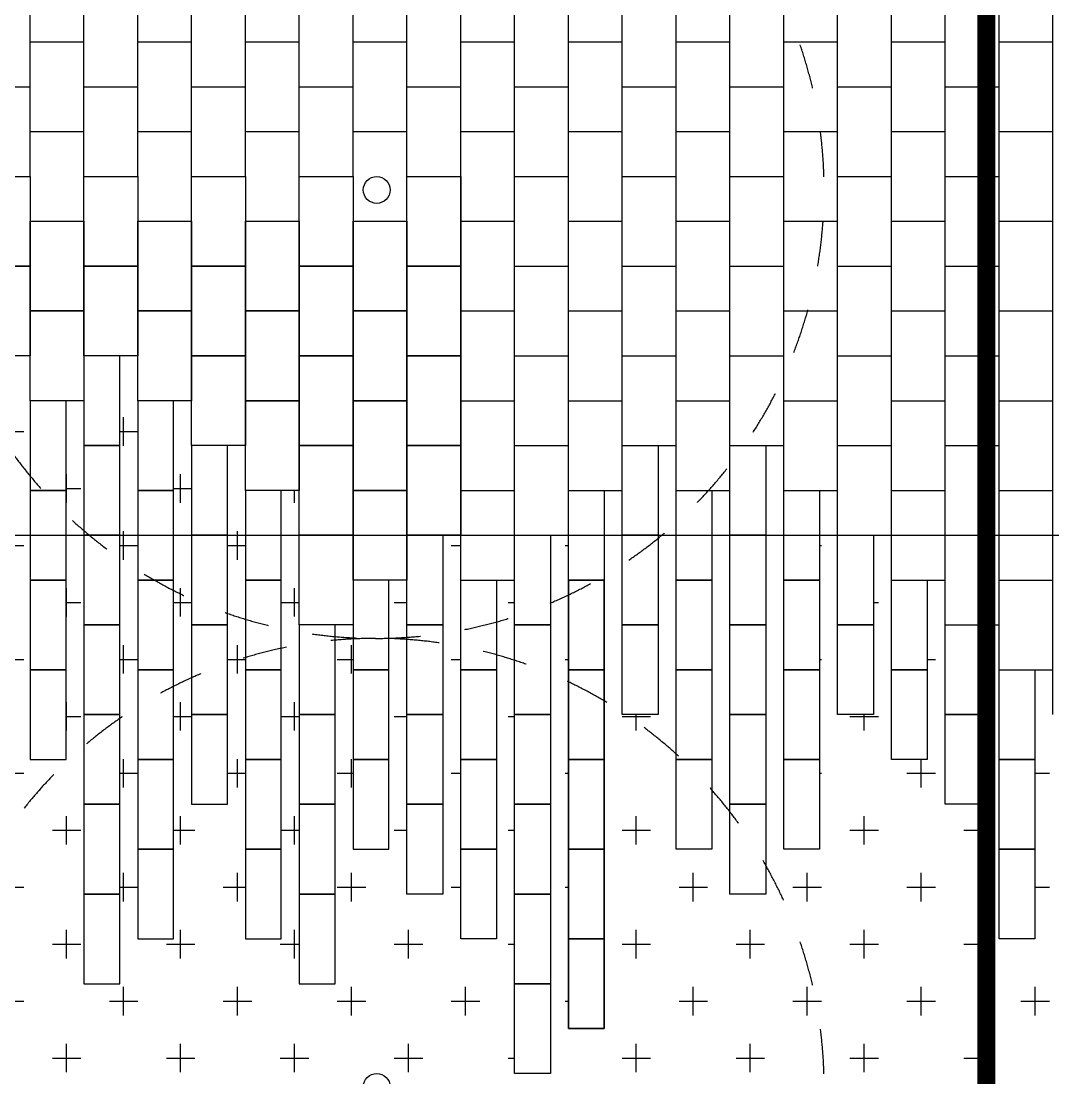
# Model space of a CAD drawing. Header units: millimetres. Extents: x -58335 to 291665, y -66693 to 213307.
# Drawn here: x 196504 to 202254, y 32955 to 38846 of the extents above; entities that cross this region are included whole.
import ezdxf

# ---------------------------------------------------------------- set-up
doc = ezdxf.new("R2010")
doc.units = ezdxf.units.MM
doc.header["$LTSCALE"] = 1000
for name, pattern in [('X-SITE$0$Dashed', [10, 5, -5]), ('X-SITE$0$HID', [2.8, 1.8, -1]), ('X-SITE$0$PHANTOM2', [1.25, 0.625, -0.125, 0.125, -0.125, 0.125, -0.125])]:
    doc.linetypes.add(name, pattern=pattern)
for name, color, linetype in [('X-SITE$0$-MY-계획선', 253, 'Continuous'), ('X-SITE$0$-MY-녹지', 254, 'Continuous'), ('X-SITE$0$-MY-녹지-건축한계선', 253, 'Continuous'), ('X-SITE$0$-MY-포장선', 254, 'Continuous'), ('X-SITE$0$A-BOUNDARY(PLAN)', 2, 'X-SITE$0$PHANTOM2')]:
    doc.layers.add(name, color=color, linetype=linetype)
for name, color, linetype, plot in [('X-SITE$0$1. 지열-천공', 1, 'Continuous', False), ('X-SITE$0$NOPLOT', 193, 'Continuous', False), ('X-SITE$0$건축한계선(3m)', 193, 'Continuous', False)]:
    doc.layers.add(name, color=color, linetype=linetype, plot=plot)
pattern_1 = [(0, (-29382.5, 14650.24), (317.5, 317.5), [158.75, -476.25]), (90, (-29303.13, 14570.87), (-317.5, 317.5), [158.75, -476.25])]

# ---------------------------------------------------------------- blocks, each defined once
blk = doc.blocks.new('X-SITE$0$A$C79eb7408')
blk.add_lwpolyline([(-150, 0), (150, 0), (150, 500), (-150, 500)], close=True)
blk = doc.blocks.new('X-SITE$0$A$Cf6841d34')
blk.add_lwpolyline([(100, 0), (-100, 0), (-100, 500), (100, 500)], close=True)
blk = doc.blocks.new('X-SITE$0$240910_L-1F')
at = {"layer": 'X-SITE$0$-MY-녹지'}
h = blk.add_hatch(dxfattribs=at)
h.set_pattern_fill('CROSS', color=256, scale=50, style=2)
h.set_pattern_definition(pattern_1)
h.paths.add_polyline_path([(165971.1, 48130.3), (165871.1, 48130.3), (165871.1, 43155.3), (172500, 43155.3), (172500, 49130.3), (172271.1, 49130.3), (172271.1, 50380.3), (172171.1, 50380.3), (172171.1, 49380.3), (171971.1, 49380.3), (171971.1, 50630.3), (171871.1, 50630.3), (171871.1, 49630.3), (171671.1, 49630.3), (171671.1, 50880.3), (171571.1, 50880.3), (171571.1, 48880.3), (171371.1, 48880.3), (171371.1, 51130.3), (171271.1, 51130.3), (171271.1, 48630.3), (171071.1, 48630.3), (171071.1, 50880.3), (170971.1, 50880.3), (170971.1, 48880.3), (170771.1, 48880.3), (170771.1, 51130.3), (170671.1, 51130.3), (170671.1, 49630.3), (170471.1, 49630.3), (170471.1, 50880.3), (170371.1, 50880.3), (170371.1, 47880.3), (170171.1, 47880.3), (170171.1, 50630.3), (170071.1, 50630.3), (170071.1, 47630.3), (169871.1, 47630.3), (169871.1, 50380.3), (169771.1, 50380.3), (169771.1, 48380.3), (169571.1, 48380.3), (169571.1, 50630.3), (169471.1, 50630.3), (169471.1, 48630.3), (169271.1, 48630.3), (169271.1, 50380.3), (169171.1, 50380.3), (169171.1, 48880.3), (168971.1, 48880.3), (168971.1, 50130.3), (168871.1, 50130.3), (168871.1, 48130.3), (168671.1, 48130.3), (168671.1, 50880.3), (168571.1, 50880.3), (168571.1, 48380.3), (168371.1, 48380.3), (168371.1, 51130.3), (168271.1, 51130.3), (168271.1, 49130.3), (168071.1, 49130.3), (168071.1, 51380.3), (167971.1, 51380.3), (167971.1, 48380.3), (167771.1, 48380.3), (167771.1, 51630.3), (167671.1, 51630.3), (167671.1, 48130.3), (167471.1, 48130.3), (167471.1, 51380.3), (167371.1, 51380.3), (167371.1, 49380.3), (167171.1, 49380.3), (167171.1, 51630.3), (167071.1, 51630.3), (167071.1, 48630.3), (166871.1, 48630.3), (166871.1, 51380.3), (166771.1, 51380.3), (166771.1, 48380.3), (166571.1, 48380.3), (166571.1, 50630.3), (166471.1, 50630.3), (166471.1, 48630.3), (166271.1, 48630.3), (166271.1, 50380.3), (166171.1, 50380.3), (166171.1, 48880.3), (165971.1, 48880.3)])
h = blk.add_hatch(dxfattribs=at)
h.set_pattern_fill('CROSS', color=256, scale=50, style=2)
h.set_pattern_definition(pattern_1)
h.paths.add_polyline_path([(165971.1, 48130.3), (165871.1, 48130.3), (165871.1, 43155.3), (172500, 43155.3), (172500, 49130.3), (172271.1, 49130.3), (172271.1, 50380.3), (172171.1, 50380.3), (172171.1, 49380.3), (171971.1, 49380.3), (171971.1, 50630.3), (171871.1, 50630.3), (171871.1, 49630.3), (171671.1, 49630.3), (171671.1, 50880.3), (171571.1, 50880.3), (171571.1, 48880.3), (171371.1, 48880.3), (171371.1, 51130.3), (171271.1, 51130.3), (171271.1, 48630.3), (171071.1, 48630.3), (171071.1, 50880.3), (170971.1, 50880.3), (170971.1, 48880.3), (170771.1, 48880.3), (170771.1, 51130.3), (170671.1, 51130.3), (170671.1, 49630.3), (170471.1, 49630.3), (170471.1, 50880.3), (170371.1, 50880.3), (170371.1, 47880.3), (170171.1, 47880.3), (170171.1, 50630.3), (170071.1, 50630.3), (170071.1, 47630.3), (169871.1, 47630.3), (169871.1, 50380.3), (169771.1, 50380.3), (169771.1, 48380.3), (169571.1, 48380.3), (169571.1, 50630.3), (169471.1, 50630.3), (169471.1, 48630.3), (169271.1, 48630.3), (169271.1, 50380.3), (169171.1, 50380.3), (169171.1, 48880.3), (168971.1, 48880.3), (168971.1, 50130.3), (168871.1, 50130.3), (168871.1, 48130.3), (168671.1, 48130.3), (168671.1, 50880.3), (168571.1, 50880.3), (168571.1, 48380.3), (168371.1, 48380.3), (168371.1, 51130.3), (168271.1, 51130.3), (168271.1, 49130.3), (168071.1, 49130.3), (168071.1, 51380.3), (167971.1, 51380.3), (167971.1, 48380.3), (167771.1, 48380.3), (167771.1, 51630.3), (167671.1, 51630.3), (167671.1, 48130.3), (167471.1, 48130.3), (167471.1, 51380.3), (167371.1, 51380.3), (167371.1, 49380.3), (167171.1, 49380.3), (167171.1, 51630.3), (167071.1, 51630.3), (167071.1, 48630.3), (166871.1, 48630.3), (166871.1, 51380.3), (166771.1, 51380.3), (166771.1, 48380.3), (166571.1, 48380.3), (166571.1, 50630.3), (166471.1, 50630.3), (166471.1, 48630.3), (166271.1, 48630.3), (166271.1, 50380.3), (166171.1, 50380.3), (166171.1, 48880.3), (165971.1, 48880.3)])
at = {"layer": 'X-SITE$0$-MY-녹지-건축한계선'}
h = blk.add_hatch(dxfattribs=at)
h.set_pattern_fill('CROSS', color=256, scale=50, style=2)
h.set_pattern_definition(pattern_1)
edge = h.paths.add_edge_path()
edge.add_arc((171500, 38018.4), 1850, 302.72042, 360)
edge.add_line((173350, 38018.4), (173350, 49630.3))
edge.add_line((173350, 49630.3), (173071.1, 49630.3))
edge.add_line((173071.1, 49630.3), (173071.1, 48630.3))
edge.add_line((173071.1, 48630.3), (172871.1, 48630.3))
edge.add_line((172871.1, 48630.3), (172871.1, 49880.3))
edge.add_line((172871.1, 49880.3), (172771.1, 49880.3))
edge.add_line((172771.1, 49880.3), (172771.1, 48380.3))
edge.add_line((172771.1, 48380.3), (172571.1, 48380.3))
edge.add_line((172571.1, 48380.3), (172571.1, 50130.3))
edge.add_line((172571.1, 50130.3), (172500, 50130.3))
edge.add_line((172500, 50130.3), (172500, 49130.3))
edge.add_line((172500, 49130.3), (172500, 49130.3))
edge.add_line((172500, 49130.3), (172500, 36462))
h = blk.add_hatch(dxfattribs=at)
h.set_pattern_fill('CROSS', color=256, scale=50, style=2)
h.set_pattern_definition(pattern_1)
edge = h.paths.add_edge_path()
edge.add_arc((171500, 38018.4), 1850, 302.72042, 360)
edge.add_line((173350, 38018.4), (173350, 49630.3))
edge.add_line((173350, 49630.3), (173071.1, 49630.3))
edge.add_line((173071.1, 49630.3), (173071.1, 48630.3))
edge.add_line((173071.1, 48630.3), (172871.1, 48630.3))
edge.add_line((172871.1, 48630.3), (172871.1, 49880.3))
edge.add_line((172871.1, 49880.3), (172771.1, 49880.3))
edge.add_line((172771.1, 49880.3), (172771.1, 48380.3))
edge.add_line((172771.1, 48380.3), (172571.1, 48380.3))
edge.add_line((172571.1, 48380.3), (172571.1, 50130.3))
edge.add_line((172571.1, 50130.3), (172500, 50130.3))
edge.add_line((172500, 50130.3), (172500, 49130.3))
edge.add_line((172500, 49130.3), (172500, 49130.3))
edge.add_line((172500, 49130.3), (172500, 36462))
at = {"layer": 'X-SITE$0$-MY-계획선'}
blk.add_lwpolyline([(170171.1, 47880.3), (170371.1, 47880.3), (170371.1, 50380.3), (170171.1, 50380.3)], close=True, dxfattribs=at)
blk.add_lwpolyline([(170171.1, 47880.3), (170371.1, 47880.3), (170371.1, 50380.3), (170171.1, 50380.3)], close=True, dxfattribs=at)
at = {"layer": 'X-SITE$0$-MY-포장선'}
for p, q in [((167771.1, 52630.3), (167771.1, 61880.3)), ((167771.1, 52630.3), (167771.1, 61880.3)), ((168071.1, 52380.3), (168071.1, 61880.3)), ((168071.1, 52380.3), (168071.1, 61880.3)), ((168371.1, 52630.3), (168371.1, 61880.3)), ((168371.1, 52630.3), (168371.1, 61880.3)), ((168671.1, 52380.3), (168671.1, 61880.3)), ((168671.1, 52380.3), (168671.1, 61880.3)), ((168971.1, 52630.3), (168971.1, 61880.3)), ((168971.1, 52630.3), (168971.1, 61880.3)), ((169271.1, 52380.3), (169271.1, 61880.3)), ((169271.1, 52380.3), (169271.1, 61880.3)), ((167171.1, 52630.3), (167171.1, 59630.3)), ((167171.1, 52630.3), (167171.1, 59630.3)), ((167471.1, 52380.3), (167471.1, 59130.3)), ((167471.1, 52380.3), (167471.1, 59130.3)), ((169571.1, 50380.3), (169571.1, 58130.3)), ((169571.1, 50380.3), (169571.1, 58130.3)), ((169871.1, 50130.3), (169871.1, 58130.3)), ((169871.1, 50130.3), (169871.1, 58130.3)), ((170171.1, 50130.3), (170171.1, 58130.3)), ((170171.1, 50130.3), (170171.1, 58130.3)), ((170471.1, 50130.3), (170471.1, 58130.3)), ((170471.1, 50130.3), (170471.1, 58130.3)), ((170771.1, 50130.3), (170771.1, 58130.3)), ((170771.1, 50130.3), (170771.1, 58130.3)), ((171071.1, 50130.3), (171071.1, 58130.3)), ((171071.1, 50130.3), (171071.1, 58130.3)), ((171371.1, 50130.3), (171371.1, 58130.3)), ((171371.1, 50130.3), (171371.1, 58130.3)), ((171671.1, 50130.3), (171671.1, 58130.3)), ((171671.1, 50130.3), (171671.1, 58130.3)), ((171971.1, 50130.3), (171971.1, 58130.3)), ((171971.1, 50130.3), (171971.1, 58130.3)), ((172271.1, 50130.3), (172271.1, 57630.3)), ((172271.1, 50130.3), (172271.1, 57630.3)), ((172571.1, 49880.3), (172571.1, 57630.3)), ((172571.1, 49880.3), (172571.1, 57630.3)), ((172871.1, 49630.3), (172871.1, 57380.3)), ((172871.1, 49630.3), (172871.1, 57380.3))]:
    blk.add_line(p, q, dxfattribs=at)
for points in [[(167171.1, 53380.3), (167471.1, 53380.3)], [(167171.1, 53380.3), (167471.1, 53380.3)], [(167771.1, 53380.3), (168071.1, 53380.3)], [(167771.1, 53380.3), (168071.1, 53380.3)], [(168371.1, 53380.3), (168671.1, 53380.3)], [(168371.1, 53380.3), (168671.1, 53380.3)], [(168971.1, 53380.3), (169271.1, 53380.3)], [(168971.1, 53380.3), (169271.1, 53380.3)], [(169571.1, 53380.3), (169871.1, 53380.3)], [(169571.1, 53380.3), (169871.1, 53380.3)], [(170171.1, 53380.3), (170471.1, 53380.3)], [(170171.1, 53380.3), (170471.1, 53380.3)], [(170771.1, 53380.3), (171071.1, 53380.3)], [(170771.1, 53380.3), (171071.1, 53380.3)], [(171371.1, 53380.3), (171671.1, 53380.3)], [(171371.1, 53380.3), (171671.1, 53380.3)], [(171971.1, 53380.3), (172271.1, 53380.3)], [(171971.1, 53380.3), (172271.1, 53380.3)], [(172571.1, 53380.3), (172871.1, 53380.3)], [(172571.1, 53380.3), (172871.1, 53380.3)], [(166871.1, 53130.3), (167171.1, 53130.3)], [(166871.1, 53130.3), (167171.1, 53130.3)], [(167471.1, 53130.3), (167771.1, 53130.3)], [(167471.1, 53130.3), (167771.1, 53130.3)], [(168071.1, 53130.3), (168371.1, 53130.3)], [(168071.1, 53130.3), (168371.1, 53130.3)], [(168671.1, 53130.3), (168971.1, 53130.3)], [(168671.1, 53130.3), (168971.1, 53130.3)], [(169271.1, 53130.3), (169571.1, 53130.3)], [(169271.1, 53130.3), (169571.1, 53130.3)], [(169871.1, 53130.3), (170171.1, 53130.3)], [(169871.1, 53130.3), (170171.1, 53130.3)], [(170471.1, 53130.3), (170771.1, 53130.3)], [(170471.1, 53130.3), (170771.1, 53130.3)], [(171071.1, 53130.3), (171371.1, 53130.3)], [(171071.1, 53130.3), (171371.1, 53130.3)], [(171671.1, 53130.3), (171971.1, 53130.3)], [(171671.1, 53130.3), (171971.1, 53130.3)], [(172271.1, 53130.3), (172571.1, 53130.3)], [(172271.1, 53130.3), (172571.1, 53130.3)], [(167171.1, 52880.3), (167471.1, 52880.3)], [(167171.1, 52880.3), (167471.1, 52880.3)], [(167771.1, 52880.3), (168071.1, 52880.3)], [(167771.1, 52880.3), (168071.1, 52880.3)], [(168371.1, 52880.3), (168671.1, 52880.3)], [(168371.1, 52880.3), (168671.1, 52880.3)], [(168971.1, 52880.3), (169271.1, 52880.3)], [(168971.1, 52880.3), (169271.1, 52880.3)], [(169571.1, 52880.3), (169871.1, 52880.3)], [(169571.1, 52880.3), (169871.1, 52880.3)], [(170171.1, 52880.3), (170471.1, 52880.3)], [(170171.1, 52880.3), (170471.1, 52880.3)], [(170771.1, 52880.3), (171071.1, 52880.3)], [(170771.1, 52880.3), (171071.1, 52880.3)], [(171371.1, 52880.3), (171671.1, 52880.3)], [(171371.1, 52880.3), (171671.1, 52880.3)], [(171971.1, 52880.3), (172271.1, 52880.3)], [(171971.1, 52880.3), (172271.1, 52880.3)], [(172571.1, 52880.3), (172871.1, 52880.3)], [(172571.1, 52880.3), (172871.1, 52880.3)], [(169871.1, 52630.3), (170171.1, 52630.3)], [(169871.1, 52630.3), (170171.1, 52630.3)], [(170471.1, 52630.3), (170771.1, 52630.3)], [(170471.1, 52630.3), (170771.1, 52630.3)], [(171071.1, 52630.3), (171371.1, 52630.3)], [(171071.1, 52630.3), (171371.1, 52630.3)], [(171671.1, 52630.3), (171971.1, 52630.3)], [(171671.1, 52630.3), (171971.1, 52630.3)], [(172271.1, 52630.3), (172571.1, 52630.3)], [(172271.1, 52630.3), (172571.1, 52630.3)], [(167171.1, 52380.3), (167471.1, 52380.3)], [(167171.1, 52380.3), (167471.1, 52380.3)], [(167771.1, 52380.3), (168071.1, 52380.3)], [(167771.1, 52380.3), (168071.1, 52380.3)], [(168371.1, 52380.3), (168671.1, 52380.3)], [(168371.1, 52380.3), (168671.1, 52380.3)], [(168971.1, 52380.3), (169271.1, 52380.3)], [(168971.1, 52380.3), (169271.1, 52380.3)], [(169571.1, 52380.3), (169871.1, 52380.3)], [(169571.1, 52380.3), (169871.1, 52380.3)], [(170171.1, 52380.3), (170471.1, 52380.3)], [(170171.1, 52380.3), (170471.1, 52380.3)], [(170771.1, 52380.3), (171071.1, 52380.3)], [(170771.1, 52380.3), (171071.1, 52380.3)], [(171371.1, 52380.3), (171671.1, 52380.3)], [(171371.1, 52380.3), (171671.1, 52380.3)], [(171971.1, 52380.3), (172271.1, 52380.3)], [(171971.1, 52380.3), (172271.1, 52380.3)], [(172571.1, 52380.3), (172871.1, 52380.3)], [(172571.1, 52380.3), (172871.1, 52380.3)], [(169871.1, 52130.3), (170171.1, 52130.3)], [(169871.1, 52130.3), (170171.1, 52130.3)], [(170471.1, 52130.3), (170771.1, 52130.3)], [(170471.1, 52130.3), (170771.1, 52130.3)], [(171071.1, 52130.3), (171371.1, 52130.3)], [(171071.1, 52130.3), (171371.1, 52130.3)], [(171671.1, 52130.3), (171971.1, 52130.3)], [(171671.1, 52130.3), (171971.1, 52130.3)], [(172271.1, 52130.3), (172571.1, 52130.3)], [(172271.1, 52130.3), (172571.1, 52130.3)], [(169571.1, 51880.3), (169871.1, 51880.3)], [(169571.1, 51880.3), (169871.1, 51880.3)], [(170171.1, 51880.3), (170471.1, 51880.3)], [(170171.1, 51880.3), (170471.1, 51880.3)], [(170771.1, 51880.3), (171071.1, 51880.3)], [(170771.1, 51880.3), (171071.1, 51880.3)], [(171371.1, 51880.3), (171671.1, 51880.3)], [(171371.1, 51880.3), (171671.1, 51880.3)], [(171971.1, 51880.3), (172271.1, 51880.3)], [(171971.1, 51880.3), (172271.1, 51880.3)], [(172571.1, 51880.3), (172871.1, 51880.3)], [(172571.1, 51880.3), (172871.1, 51880.3)], [(169871.1, 51630.3), (170171.1, 51630.3)], [(169871.1, 51630.3), (170171.1, 51630.3)], [(170471.1, 51630.3), (170771.1, 51630.3)], [(170471.1, 51630.3), (170771.1, 51630.3)], [(171071.1, 51630.3), (171371.1, 51630.3)], [(171071.1, 51630.3), (171371.1, 51630.3)], [(171671.1, 51630.3), (171971.1, 51630.3)], [(171671.1, 51630.3), (171971.1, 51630.3)], [(172271.1, 51630.3), (172571.1, 51630.3)], [(172271.1, 51630.3), (172571.1, 51630.3)], [(169571.1, 51380.3), (169871.1, 51380.3)], [(169571.1, 51380.3), (169871.1, 51380.3)], [(170171.1, 51380.3), (170471.1, 51380.3)], [(170171.1, 51380.3), (170471.1, 51380.3)], [(170771.1, 51380.3), (171071.1, 51380.3)], [(170771.1, 51380.3), (171071.1, 51380.3)], [(171371.1, 51380.3), (171671.1, 51380.3)], [(171371.1, 51380.3), (171671.1, 51380.3)], [(171971.1, 51380.3), (172271.1, 51380.3)], [(171971.1, 51380.3), (172271.1, 51380.3)], [(172571.1, 51380.3), (172871.1, 51380.3)], [(172571.1, 51380.3), (172871.1, 51380.3)], [(169871.1, 51130.3), (170171.1, 51130.3)], [(169871.1, 51130.3), (170171.1, 51130.3)], [(170471.1, 51130.3), (170771.1, 51130.3)], [(170471.1, 51130.3), (170771.1, 51130.3)], [(171071.1, 51130.3), (171371.1, 51130.3)], [(171071.1, 51130.3), (171371.1, 51130.3)], [(171671.1, 51130.3), (171971.1, 51130.3)], [(171671.1, 51130.3), (171971.1, 51130.3)], [(172271.1, 51130.3), (172571.1, 51130.3)], [(172271.1, 51130.3), (172571.1, 51130.3)], [(169571.1, 50880.3), (169871.1, 50880.3)], [(169571.1, 50880.3), (169871.1, 50880.3)], [(170171.1, 50880.3), (170471.1, 50880.3)], [(170171.1, 50880.3), (170471.1, 50880.3)], [(170771.1, 50880.3), (171071.1, 50880.3)], [(170771.1, 50880.3), (171071.1, 50880.3)], [(171371.1, 50880.3), (171671.1, 50880.3)], [(171371.1, 50880.3), (171671.1, 50880.3)], [(171971.1, 50880.3), (172271.1, 50880.3)], [(171971.1, 50880.3), (172271.1, 50880.3)], [(172571.1, 50880.3), (172871.1, 50880.3)], [(172571.1, 50880.3), (172871.1, 50880.3)], [(169871.1, 50630.3), (170171.1, 50630.3)], [(169871.1, 50630.3), (170171.1, 50630.3)], [(171671.1, 50630.3), (171971.1, 50630.3)], [(171671.1, 50630.3), (171971.1, 50630.3)], [(172271.1, 50630.3), (172571.1, 50630.3)], [(172271.1, 50630.3), (172571.1, 50630.3)], [(169571.1, 50380.3), (169871.1, 50380.3)], [(169571.1, 50380.3), (169871.1, 50380.3)], [(171971.1, 50380.3), (172271.1, 50380.3)], [(171971.1, 50380.3), (172271.1, 50380.3)], [(172571.1, 50380.3), (172871.1, 50380.3)], [(172571.1, 50380.3), (172871.1, 50380.3)], [(172271.1, 50130.3), (172571.1, 50130.3)], [(172271.1, 50130.3), (172571.1, 50130.3)], [(172571.1, 49880.3), (172871.1, 49880.3)], [(172571.1, 49880.3), (172871.1, 49880.3)]]:
    blk.add_lwpolyline(points, dxfattribs=at)
at = {"layer": 'X-SITE$0$NOPLOT'}
blk.add_line((152371.1, 50630.3), (175500, 50630.3), dxfattribs=at)
blk.add_line((152371.1, 50630.3), (175500, 50630.3), dxfattribs=at)
at = {"layer": 'X-SITE$0$-MY-포장선', "xscale": -1, "rotation": 180}
for name, p in [('X-SITE$0$A$C79eb7408', (167021.1, 52630.3)), ('X-SITE$0$A$C79eb7408', (167021.1, 52630.3)), ('X-SITE$0$A$C79eb7408', (167621.1, 52630.3)), ('X-SITE$0$A$C79eb7408', (167621.1, 52630.3)), ('X-SITE$0$A$C79eb7408', (168221.1, 52630.3)), ('X-SITE$0$A$C79eb7408', (168221.1, 52630.3)), ('X-SITE$0$A$C79eb7408', (168821.1, 52630.3)), ('X-SITE$0$A$C79eb7408', (168821.1, 52630.3)), ('X-SITE$0$A$C79eb7408', (169421.1, 52630.3)), ('X-SITE$0$A$C79eb7408', (169421.1, 52630.3)), ('X-SITE$0$A$C79eb7408', (167321.1, 52380.3)), ('X-SITE$0$A$C79eb7408', (167321.1, 52380.3)), ('X-SITE$0$A$C79eb7408', (167921.1, 52380.3)), ('X-SITE$0$A$C79eb7408', (167921.1, 52380.3)), ('X-SITE$0$A$C79eb7408', (168521.1, 52380.3)), ('X-SITE$0$A$C79eb7408', (168521.1, 52380.3)), ('X-SITE$0$A$C79eb7408', (169121.1, 52380.3)), ('X-SITE$0$A$C79eb7408', (169121.1, 52380.3)), ('X-SITE$0$A$C79eb7408', (167021.1, 52130.3)), ('X-SITE$0$A$C79eb7408', (167021.1, 52130.3)), ('X-SITE$0$A$C79eb7408', (167621.1, 52130.3)), ('X-SITE$0$A$C79eb7408', (167621.1, 52130.3)), ('X-SITE$0$A$C79eb7408', (168221.1, 52130.3)), ('X-SITE$0$A$C79eb7408', (168221.1, 52130.3)), ('X-SITE$0$A$C79eb7408', (168821.1, 52130.3)), ('X-SITE$0$A$C79eb7408', (168821.1, 52130.3)), ('X-SITE$0$A$C79eb7408', (169421.1, 52130.3)), ('X-SITE$0$A$C79eb7408', (169421.1, 52130.3)), ('X-SITE$0$A$C79eb7408', (167321.1, 51880.3)), ('X-SITE$0$A$C79eb7408', (167321.1, 51880.3)), ('X-SITE$0$A$C79eb7408', (167921.1, 51880.3)), ('X-SITE$0$A$C79eb7408', (167921.1, 51880.3)), ('X-SITE$0$A$C79eb7408', (168521.1, 51880.3)), ('X-SITE$0$A$C79eb7408', (168521.1, 51880.3)), ('X-SITE$0$A$C79eb7408', (169121.1, 51880.3)), ('X-SITE$0$A$C79eb7408', (169121.1, 51880.3)), ('X-SITE$0$A$Cf6841d34', (167571.1, 51630.3)), ('X-SITE$0$A$Cf6841d34', (167571.1, 51630.3)), ('X-SITE$0$A$C79eb7408', (168221.1, 51630.3)), ('X-SITE$0$A$C79eb7408', (168221.1, 51630.3)), ('X-SITE$0$A$C79eb7408', (168821.1, 51630.3)), ('X-SITE$0$A$C79eb7408', (168821.1, 51630.3)), ('X-SITE$0$A$C79eb7408', (169421.1, 51630.3)), ('X-SITE$0$A$C79eb7408', (169421.1, 51630.3)), ('X-SITE$0$A$Cf6841d34', (167271.1, 51380.3)), ('X-SITE$0$A$Cf6841d34', (167271.1, 51380.3)), ('X-SITE$0$A$Cf6841d34', (167871.1, 51380.3)), ('X-SITE$0$A$Cf6841d34', (167871.1, 51380.3)), ('X-SITE$0$A$C79eb7408', (168521.1, 51380.3)), ('X-SITE$0$A$C79eb7408', (168521.1, 51380.3)), ('X-SITE$0$A$C79eb7408', (169121.1, 51380.3)), ('X-SITE$0$A$C79eb7408', (169121.1, 51380.3)), ('X-SITE$0$A$Cf6841d34', (167571.1, 51130.3)), ('X-SITE$0$A$Cf6841d34', (167571.1, 51130.3)), ('X-SITE$0$A$Cf6841d34', (168171.1, 51130.3)), ('X-SITE$0$A$Cf6841d34', (168171.1, 51130.3)), ('X-SITE$0$A$C79eb7408', (168821.1, 51130.3)), ('X-SITE$0$A$C79eb7408', (168821.1, 51130.3)), ('X-SITE$0$A$C79eb7408', (169421.1, 51130.3)), ('X-SITE$0$A$C79eb7408', (169421.1, 51130.3)), ('X-SITE$0$A$Cf6841d34', (167271.1, 50880.3)), ('X-SITE$0$A$Cf6841d34', (167271.1, 50880.3)), ('X-SITE$0$A$Cf6841d34', (167871.1, 50880.3)), ('X-SITE$0$A$Cf6841d34', (167871.1, 50880.3)), ('X-SITE$0$A$Cf6841d34', (168471.1, 50880.3)), ('X-SITE$0$A$Cf6841d34', (168471.1, 50880.3)), ('X-SITE$0$A$C79eb7408', (169121.1, 50880.3)), ('X-SITE$0$A$C79eb7408', (169121.1, 50880.3)), ('X-SITE$0$A$Cf6841d34', (167571.1, 50630.3)), ('X-SITE$0$A$Cf6841d34', (167571.1, 50630.3)), ('X-SITE$0$A$Cf6841d34', (168171.1, 50630.3)), ('X-SITE$0$A$Cf6841d34', (168171.1, 50630.3)), ('X-SITE$0$A$C79eb7408', (168821.1, 50630.3)), ('X-SITE$0$A$C79eb7408', (168821.1, 50630.3)), ('X-SITE$0$A$Cf6841d34', (167271.1, 50380.3)), ('X-SITE$0$A$Cf6841d34', (167271.1, 50380.3)), ('X-SITE$0$A$Cf6841d34', (167871.1, 50380.3)), ('X-SITE$0$A$Cf6841d34', (167871.1, 50380.3)), ('X-SITE$0$A$Cf6841d34', (168471.1, 50380.3)), ('X-SITE$0$A$Cf6841d34', (168471.1, 50380.3)), ('X-SITE$0$A$Cf6841d34', (169071.1, 50380.3)), ('X-SITE$0$A$Cf6841d34', (169071.1, 50380.3)), ('X-SITE$0$A$Cf6841d34', (167571.1, 50130.3)), ('X-SITE$0$A$Cf6841d34', (167571.1, 50130.3)), ('X-SITE$0$A$Cf6841d34', (168171.1, 50130.3)), ('X-SITE$0$A$Cf6841d34', (168171.1, 50130.3)), ('X-SITE$0$A$Cf6841d34', (168771.1, 50130.3)), ('X-SITE$0$A$Cf6841d34', (168771.1, 50130.3)), ('X-SITE$0$A$Cf6841d34', (167271.1, 49880.3)), ('X-SITE$0$A$Cf6841d34', (167271.1, 49880.3)), ('X-SITE$0$A$Cf6841d34', (167871.1, 49880.3)), ('X-SITE$0$A$Cf6841d34', (167871.1, 49880.3)), ('X-SITE$0$A$Cf6841d34', (168471.1, 49880.3)), ('X-SITE$0$A$Cf6841d34', (168471.1, 49880.3)), ('X-SITE$0$A$Cf6841d34', (169071.1, 49880.3)), ('X-SITE$0$A$Cf6841d34', (169071.1, 49880.3)), ('X-SITE$0$A$Cf6841d34', (167571.1, 49630.3)), ('X-SITE$0$A$Cf6841d34', (167571.1, 49630.3)), ('X-SITE$0$A$Cf6841d34', (168171.1, 49630.3)), ('X-SITE$0$A$Cf6841d34', (168171.1, 49630.3)), ('X-SITE$0$A$Cf6841d34', (168771.1, 49630.3)), ('X-SITE$0$A$Cf6841d34', (168771.1, 49630.3)), ('X-SITE$0$A$Cf6841d34', (167871.1, 49380.3)), ('X-SITE$0$A$Cf6841d34', (167871.1, 49380.3)), ('X-SITE$0$A$Cf6841d34', (168471.1, 49380.3)), ('X-SITE$0$A$Cf6841d34', (168471.1, 49380.3)), ('X-SITE$0$A$Cf6841d34', (169071.1, 49380.3)), ('X-SITE$0$A$Cf6841d34', (169071.1, 49380.3)), ('X-SITE$0$A$Cf6841d34', (167571.1, 49130.3)), ('X-SITE$0$A$Cf6841d34', (167571.1, 49130.3)), ('X-SITE$0$A$Cf6841d34', (168771.1, 49130.3)), ('X-SITE$0$A$Cf6841d34', (168771.1, 49130.3)), ('X-SITE$0$A$Cf6841d34', (167871.1, 48880.3)), ('X-SITE$0$A$Cf6841d34', (167871.1, 48880.3)), ('X-SITE$0$A$Cf6841d34', (168471.1, 48880.3)), ('X-SITE$0$A$Cf6841d34', (168471.1, 48880.3)), ('X-SITE$0$A$Cf6841d34', (167571.1, 48630.3)), ('X-SITE$0$A$Cf6841d34', (167571.1, 48630.3)), ('X-SITE$0$A$Cf6841d34', (168771.1, 48630.3)), ('X-SITE$0$A$Cf6841d34', (168771.1, 48630.3))]:
    blk.add_blockref(name, p, dxfattribs=at)
at = {"layer": 'X-SITE$0$-MY-포장선'}
for p in [(170571.1, 50630.3), (170571.1, 50630.3), (171171.1, 50630.3), (171171.1, 50630.3), (170271.1, 50380.3), (170271.1, 50380.3), (170871.1, 50380.3), (170871.1, 50380.3), (171471.1, 50380.3), (171471.1, 50380.3), (169371.1, 50130.3), (169371.1, 50130.3), (169971.1, 50130.3), (169971.1, 50130.3), (170571.1, 50130.3), (170571.1, 50130.3), (171171.1, 50130.3), (171171.1, 50130.3), (171771.1, 50130.3), (171771.1, 50130.3), (169671.1, 49880.3), (169671.1, 49880.3), (170271.1, 49880.3), (170271.1, 49880.3), (170871.1, 49880.3), (170871.1, 49880.3), (171471.1, 49880.3), (171471.1, 49880.3), (172071.1, 49880.3), (172071.1, 49880.3), (169371.1, 49630.3), (169371.1, 49630.3), (169971.1, 49630.3), (169971.1, 49630.3), (170571.1, 49630.3), (170571.1, 49630.3), (171171.1, 49630.3), (171171.1, 49630.3), (171771.1, 49630.3), (171771.1, 49630.3), (172371.1, 49630.3), (172371.1, 49630.3), (169671.1, 49380.3), (169671.1, 49380.3), (170271.1, 49380.3), (170271.1, 49380.3), (170871.1, 49380.3), (170871.1, 49380.3), (171471.1, 49380.3), (171471.1, 49380.3), (172071.1, 49380.3), (172071.1, 49380.3), (172671.1, 49380.3), (172671.1, 49380.3), (169371.1, 49130.3), (169371.1, 49130.3), (169971.1, 49130.3), (169971.1, 49130.3), (171171.1, 49130.3), (171171.1, 49130.3), (172371.1, 49130.3), (172371.1, 49130.3), (169671.1, 48880.3), (169671.1, 48880.3), (170271.1, 48880.3), (170271.1, 48880.3), (170871.1, 48880.3), (170871.1, 48880.3), (171471.1, 48880.3), (171471.1, 48880.3), (172671.1, 48880.3), (172671.1, 48880.3), (169371.1, 48630.3), (169371.1, 48630.3), (169971.1, 48630.3), (169971.1, 48630.3), (171171.1, 48630.3), (171171.1, 48630.3), (169671.1, 48380.3), (169671.1, 48380.3), (170271.1, 48380.3), (170271.1, 48380.3), (172671.1, 48380.3), (172671.1, 48380.3), (169971.1, 48130.3), (169971.1, 48130.3), (170271.1, 47880.3), (170271.1, 47880.3), (169971.1, 47630.3), (169971.1, 47630.3)]:
    blk.add_blockref('X-SITE$0$A$Cf6841d34', p, dxfattribs=at)
blk = doc.blocks.new('X-SITE$0$천공')
at = {"layer": 'X-SITE$0$1. 지열-천공', "linetype": 'X-SITE$0$Dashed', "ltscale": 0.05}
blk.add_lwpolyline([(-2500, 0, -1), (2500, 0, -1), (-2500, 0)], format="xyb", dxfattribs=at)
at = {"layer": 'X-SITE$0$1. 지열-천공', "ltscale": 10}
blk.add_circle((0, -6.4), 75, dxfattribs=at)
blk = doc.blocks.new('X-SITE$0$지열천공')
at = {"layer": 'X-SITE$0$1. 지열-천공', "rotation": 89.99999999999999}
for p in [(148125.4, -110700, 0), (148125.4, -115700, 0)]:
    blk.add_blockref('X-SITE$0$천공', p, dxfattribs=at)

msp = doc.modelspace()

# ---------------------------------------------------------------- linework, layer by layer
at = {"layer": 'X-SITE$0$A-BOUNDARY(PLAN)', "color": 2, "ltscale": 5, "const_width": 100, "elevation": 0}
msp.add_lwpolyline([(196568.8, 154555), (35696.2, 154555), (30382.5, 149241.3), (30382.5, -15438.1), (35696.2, -20751.8), (196568.8, -20751.8), (201882.5, -15438.1), (201882.5, 149241.3)], close=True, dxfattribs=at)
at = {"layer": 'X-SITE$0$건축한계선(3m)', "linetype": 'X-SITE$0$HID', "lineweight": 0, "elevation": 0}
for points in [[(35696.2, -20751.8), (196568.8, -20751.8), (201882.5, -15438.1), (201882.5, 149241.3), (196568.8, 154555)], [(196568.8, -20751.8), (201882.5, -15438.1), (201882.5, 149241.3), (196568.8, 154555)]]:
    msp.add_lwpolyline(points, dxfattribs=at)

# ---------------------------------------------------------------- block references
msp.add_blockref('X-SITE$0$240910_L-1F', (29382.5, -14650.2))
at = {"layer": 'X-SITE$0$1. 지열-천공'}
msp.add_blockref('X-SITE$0$지열천공', (50353.6, 148605), dxfattribs=at)

doc.saveas('drawing.dxf')
